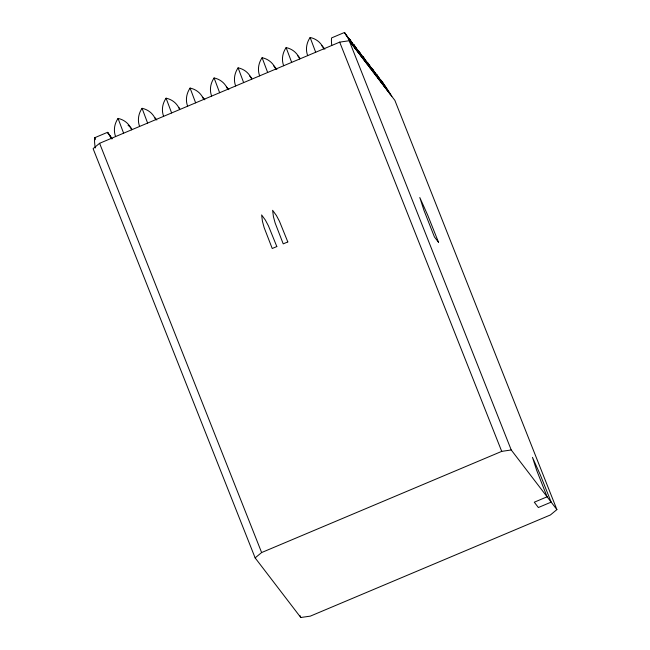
<?xml version="1.0" encoding="UTF-8"?>
<svg xmlns="http://www.w3.org/2000/svg" width="650" height="650" viewBox="0 0 650 650"><rect width="100%" height="100%" fill="white"/><g stroke="black" fill="none" stroke-linecap="round" stroke-linejoin="round"><path stroke-width="0.97" d="M556.896 509.6L550.412 514.962L310.326 616.135L300.779 617.5L255.133 557.887L93.104 148.647L99.596 143.309L339.69 42.136L349.204 40.731L394.867 100.368L556.896 509.6L511.233 449.971L349.204 40.731M255.133 557.887L261.625 552.549L501.719 451.376L511.233 449.971M388.781 92.414A22.417 1.008 59.7 0 0 380.941 80.194L390.301 94.404M384.215 86.458A22.417 1.008 59.7 0 0 376.374 74.23L385.734 88.441M379.649 80.494A22.417 1.008 59.7 0 0 371.808 68.266L381.176 82.477M375.082 74.531A22.417 1.008 59.7 0 0 367.242 62.311L376.61 76.521M370.524 68.567A22.417 1.008 59.7 0 0 362.684 56.347L372.044 70.558M365.958 62.611A22.417 1.008 59.7 0 0 358.118 50.383L367.477 64.594M361.392 56.648A22.417 1.008 59.7 0 0 353.551 44.419L362.911 58.638M356.826 50.684A22.417 1.008 59.7 0 0 348.985 38.464L358.345 52.674M353.779 46.711L344.419 32.5L331.614 37.895A22.417 4.331 74.7 0 0 331.752 45.297M111.938 139.011L107.526 132.324L94.721 137.719A22.417 4.331 74.7 0 0 95.274 147.972M339.69 42.136L501.719 451.376M300.04 615.615L300.779 617.5M99.596 143.309L261.625 552.549M323.684 48.88A22.417 20.028 -41.9 0 0 310.131 37.489L315.681 52.252M299.674 58.996A22.417 20.028 -41.9 0 0 286.122 47.604L291.671 62.368M275.665 69.111A22.417 20.028 -41.9 0 0 262.113 57.72L267.662 72.491M251.656 79.235A22.417 20.028 -41.9 0 0 238.103 67.836L243.653 82.607M227.646 89.351A22.417 20.028 -41.9 0 0 214.094 77.959L219.643 92.722M203.637 99.466A22.417 20.028 -41.9 0 0 190.084 88.075L195.634 102.838M179.627 109.582A22.417 20.028 -41.9 0 0 166.075 98.191L171.624 112.954M155.618 119.697A22.417 20.028 -41.9 0 0 142.066 108.306L147.615 123.077M131.609 129.821A22.417 20.028 -41.9 0 0 118.056 118.422L123.606 133.193M95.071 139.709L94.721 137.719A22.417 0.951 77.1 0 1 95.079 139.076M111.426 138.141A22.417 1.008 59.7 0 0 107.526 132.324A22.417 2.373 57.1 0 1 112.028 138.588M371.808 68.266A22.417 2.373 57.1 0 1 382.696 84.468M353.551 44.419A22.417 2.373 57.1 0 1 364.431 60.621M362.684 56.347A22.417 2.373 57.1 0 1 373.563 72.548M352.259 44.728A22.417 1.008 59.7 0 0 344.419 32.5A22.417 2.373 57.1 0 1 355.306 48.701M348.985 38.464A22.417 2.373 57.1 0 1 359.873 54.657M380.941 80.194A22.417 2.373 57.1 0 1 391.828 96.387M367.242 62.311A22.417 2.373 57.1 0 1 378.129 78.504M358.118 50.383A22.417 2.373 57.1 0 1 368.997 66.584M376.374 74.23A22.417 2.373 57.1 0 1 387.262 90.431M307.678 55.624A22.417 20.288 -21.4 0 1 310.131 37.489M321.482 45.443A22.417 22.246 -21 0 1 324.886 49.205M283.668 65.739A22.417 20.288 -21.4 0 1 286.122 47.604M297.473 55.559A22.417 22.246 -21 0 1 299.837 57.988M259.659 75.863A22.417 20.288 -21.4 0 1 262.113 57.72M273.463 65.674A22.417 22.246 -21 0 1 276.868 69.444M235.649 85.979A22.417 20.288 -21.4 0 1 238.103 67.836M249.454 75.798A22.417 22.246 -21 0 1 251.818 78.219M211.64 96.094A22.417 20.288 -21.4 0 1 214.094 77.959M226.671 87.076A22.417 22.246 -21 0 1 228.849 89.676M187.631 106.21A22.417 20.288 -21.4 0 1 190.084 88.075M202.662 97.199A22.417 22.246 -21 0 1 204.839 99.799M163.621 116.326A22.417 20.288 -21.4 0 1 166.075 98.191M178.653 107.315A22.417 22.246 -21 0 1 179.79 108.574M139.612 126.449A22.417 20.288 -21.4 0 1 142.066 108.306M154.643 117.431A22.417 22.246 -21 0 1 156.821 120.031M115.603 136.565A22.417 20.288 -21.4 0 1 118.056 118.422M128.091 125.312A22.417 22.246 -21 0 1 131.771 128.806M276.819 246.561L272.228 248.495L264.16 227.654L262.438 221.333L261.625 214.939L265.379 220.09L268.442 225.851L276.819 246.561M287.812 241.93L283.221 243.864L275.153 223.023L273.431 216.702L272.618 210.307L276.372 215.459L279.435 221.219L287.812 241.93M547.097 496.803L534.292 502.198L538.363 507.52L551.168 502.125L540.402 475.101L532.464 457.356L536.608 470.137L547.097 496.803M438.514 242.279L434.436 236.957L423.946 210.291L419.802 197.519L427.749 215.256L438.514 242.279"/></g></svg>
